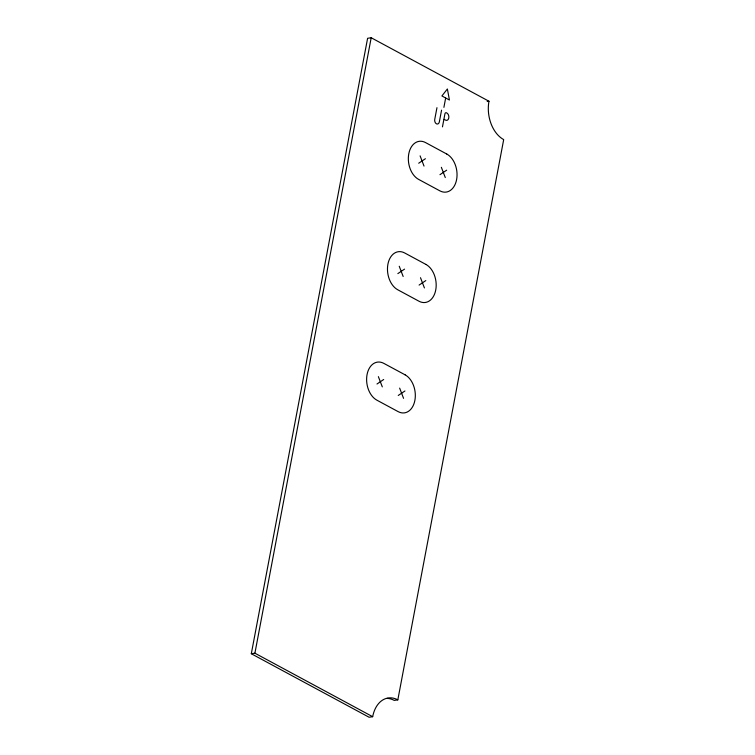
<?xml version="1.0" encoding="UTF-8"?>
<svg xmlns="http://www.w3.org/2000/svg" width="755" height="755" viewBox="0 0 755 755"><rect width="100%" height="100%" fill="white"/><g stroke="black" fill="none" stroke-linecap="round" stroke-linejoin="round"><path stroke-width="1.13" d="M251.311 653.745L367.6 38.297L371.196 37.75L488.976 101.255A29.794 20.338 81.4 0 0 503.689 139.599L397.828 699.857A29.794 20.338 81.4 0 0 372.677 716.703L369.091 717.25L251.311 653.745L254.907 653.198L372.677 716.703M254.907 653.198L371.196 37.75M436.966 107.682L434.748 119.375A3.435 2.35 81.4 0 0 436.447 123.801A3.435 2.35 81.4 0 0 439.344 121.857L441.562 110.154M443.902 107.361L445.667 97.99L449.433 100.019L447.375 88.967L441.911 95.961L445.403 97.848M442.468 126.868L444.921 113.873A1.859 1.274 81.4 0 1 446.498 112.816L446.884 113.033A3.832 2.614 81.4 0 1 448.772 117.959A3.832 2.614 81.4 0 1 445.544 120.12L444.176 119.384M418.704 163.222L425.414 158.72M439.967 174.679L446.667 170.186M397.847 273.612L404.548 269.12M419.1 285.079L425.811 280.577M376.99 384.002L383.691 379.51M398.244 395.469L404.954 390.977M487.173 101.529L488.976 101.255M397.828 699.857L394.233 700.395A29.794 20.338 81.4 0 0 387.202 698.394M441.354 167.317L445.28 177.548M420.101 155.86L424.017 166.081M420.497 277.717L424.423 287.938M399.235 266.251L403.161 276.481M399.64 388.108L403.557 398.338M378.378 376.651L382.304 386.871M446.79 154.039L425.537 142.572A19.866 13.562 81.4 0 0 408.776 153.803A19.866 13.562 81.4 0 0 418.581 179.369L439.844 190.836A19.866 13.562 81.4 0 0 456.605 179.596A19.866 13.562 81.4 0 0 446.79 154.039M425.933 264.429L404.68 252.963A19.866 13.562 81.4 0 0 387.91 264.203A19.866 13.562 81.4 0 0 397.725 289.76L418.978 301.226A19.866 13.562 81.4 0 0 435.739 289.995A19.866 13.562 81.4 0 0 425.933 264.429M405.076 374.82L383.814 363.363A19.866 13.562 81.4 0 0 367.053 374.593A19.866 13.562 81.4 0 0 376.868 400.159L398.121 411.617A19.866 13.562 81.4 0 0 414.882 400.386A19.866 13.562 81.4 0 0 405.076 374.82"/></g></svg>
